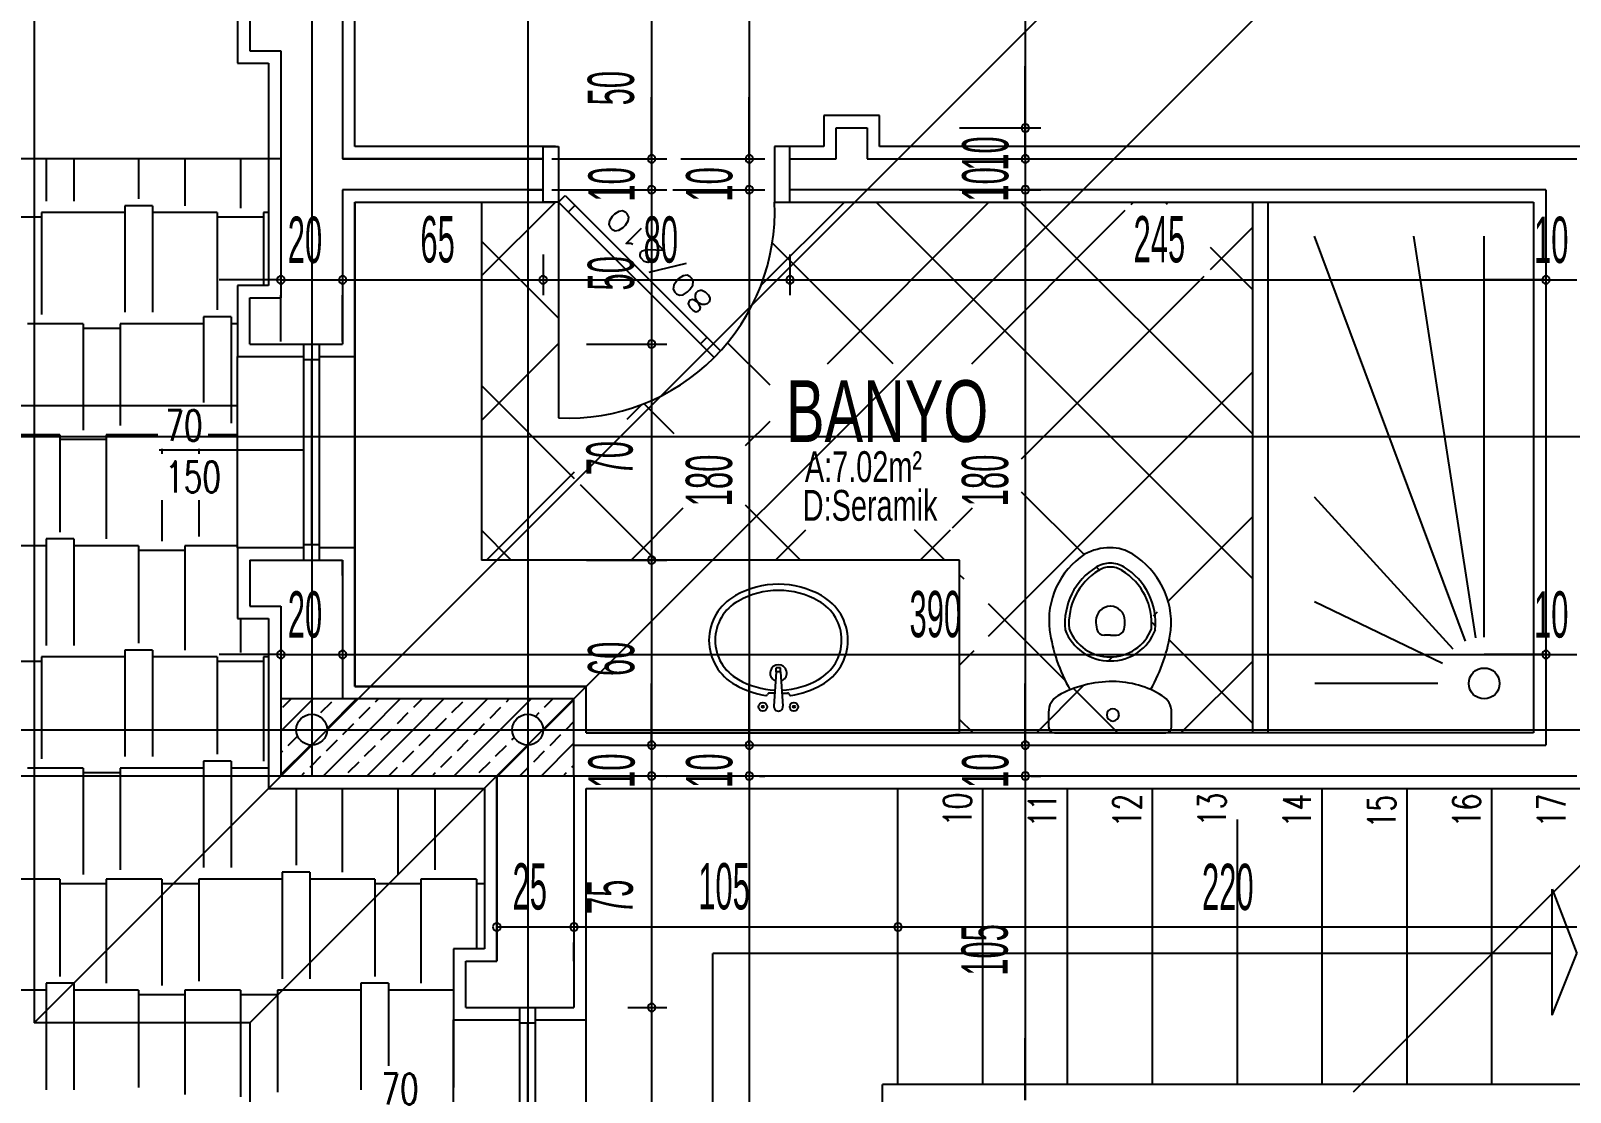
# Model space of a CAD drawing. Extents: x 3907.4 to 3911.57, y -3054.42 to -3053.7.
# Drawn here: x 3908.5803 to 3908.68, y -3054.1865 to -3054.1177 of the extents above; entities that cross this region are included whole.
import ezdxf

# ---------------------------------------------------------------- set-up
doc = ezdxf.new("R2010")
doc.units = 0
doc.header["$LTSCALE"] = 2
doc.header["$MEASUREMENT"] = 0
for name, pattern in [('ACAD_ISO03W100', [30, 12, -18]), ('ACAD_ISO07W100', [3.5, 0.5, -3]), ('ACAD_ISO10W100', [18, 12, -3, 0, -3])]:
    doc.linetypes.add(name, pattern=pattern)
doc.layers.get('0').update_dxf_attribs({"linetype": 'CONTINUOUS'})
doc.layers.get('DEFPOINTS').update_dxf_attribs({"linetype": 'CONTINUOUS'})
for name, color, linetype in [('AKS', 11, 'CONTINUOUS'), ('DOĞRAMA', 2, 'CONTINUOUS'), ('DUVAR', 7, 'CONTINUOUS'), ('KOLON', 3, 'CONTINUOUS'), ('KOLTAR', 9, 'CONTINUOUS'), ('MB', 11, 'CONTINUOUS'), ('OLÇÜ', 6, 'CONTINUOUS'), ('S-TEF', 151, 'CONTINUOUS'), ('SıVA', 6, 'CONTINUOUS'), ('TARAMA', 9, 'CONTINUOUS'), ('TEXT', 11, 'CONTINUOUS'), ('ÇATI', 7, 'CONTINUOUS')]:
    doc.layers.add(name, color=color, linetype=linetype)
doc.styles.add('DETAY', font='stylu.ttf', dxfattribs={"width": 0.7, "height": 13})
doc.styles.add('KAPı-PEN', font='simplex.shx', dxfattribs={"width": 0.7, "height": 10})
doc.styles.add('MAHAL', font='stylu.ttf', dxfattribs={"width": 0.7, "height": 20})
doc.styles.add('ÖLÇÜ', font='stylu.ttf', dxfattribs={"width": 0.5})

msp = doc.modelspace()

# ---------------------------------------------------------------- linework, layer by layer
at = {"color": 0, "linetype": 'ByBlock'}
for centre, start, end in [((3908.644720617684, -3054.12402954204), 90, 270), ((3908.644720617684, -3054.12402954204), 90, 270), ((3908.644720617684, -3054.12402954204), 270, 90), ((3908.644720617684, -3054.12402954204), 270, 90), ((3908.620494715005, -3054.12602954204), 90, 270), ((3908.620494715005, -3054.12602954204), 90, 270), ((3908.620494715005, -3054.12602954204), 270, 90), ((3908.620494715005, -3054.12602954204), 270, 90), ((3908.626827866014, -3054.12602954204), 90, 270), ((3908.626827866014, -3054.12602954204), 90, 270), ((3908.626827866014, -3054.12602954204), 270, 90), ((3908.626827866014, -3054.12602954204), 270, 90), ((3908.644720617684, -3054.12602954204), 90, 270), ((3908.644720617684, -3054.12602954204), 90, 270), ((3908.644720617684, -3054.12602954204), 270, 90), ((3908.644720617684, -3054.12602954204), 270, 90), ((3908.620494715005, -3054.12802954204), 90, 270), ((3908.620494715005, -3054.12802954204), 90, 270), ((3908.620494715005, -3054.12802954204), 270, 90), ((3908.620494715005, -3054.12802954204), 270, 90), ((3908.626827866014, -3054.12802954204), 90, 270), ((3908.626827866014, -3054.12802954204), 90, 270), ((3908.626827866014, -3054.12802954204), 270, 90), ((3908.626827866014, -3054.12802954204), 270, 90), ((3908.644720617684, -3054.12802954204), 90, 270), ((3908.644720617684, -3054.12802954204), 90, 270), ((3908.644720617684, -3054.12802954204), 270, 90), ((3908.644720617684, -3054.12802954204), 270, 90), ((3908.596465526086, -3054.133872682175), 0, 180), ((3908.596465526086, -3054.133872682175), 180, 0), ((3908.600465526086, -3054.133872682175), 0, 180), ((3908.600465526086, -3054.133872682175), 0, 180), ((3908.600465526086, -3054.133872682175), 180, 0), ((3908.600465526086, -3054.133872682175), 180, 0), ((3908.613465526086, -3054.133872682175), 0, 180), ((3908.613465526086, -3054.133872682175), 0, 180), ((3908.613465526086, -3054.133872682175), 180, 0), ((3908.613465526086, -3054.133872682175), 180, 0), ((3908.629465526086, -3054.133872682175), 0, 180), ((3908.629465526086, -3054.133872682175), 0, 180), ((3908.629465526086, -3054.133872682175), 180, 0), ((3908.629465526086, -3054.133872682175), 180, 0), ((3908.678465526086, -3054.133872682175), 0, 180), ((3908.678465526086, -3054.133872682175), 0, 180), ((3908.678465526086, -3054.133872682175), 180, 0), ((3908.678465526086, -3054.133872682175), 180, 0), ((3908.620494715005, -3054.13802954204), 90, 270), ((3908.620494715005, -3054.13802954204), 90, 270), ((3908.620494715005, -3054.13802954204), 270, 90), ((3908.620494715005, -3054.13802954204), 270, 90), ((3908.620494715005, -3054.15202954204), 90, 270), ((3908.620494715005, -3054.15202954204), 90, 270), ((3908.620494715005, -3054.15202954204), 270, 90), ((3908.620494715005, -3054.15202954204), 270, 90), ((3908.596465526086, -3054.158153164385), 0, 180), ((3908.596465526086, -3054.158153164385), 180, 0), ((3908.600465526086, -3054.158153164385), 0, 180), ((3908.600465526086, -3054.158153164385), 0, 180), ((3908.600465526086, -3054.158153164385), 180, 0), ((3908.600465526086, -3054.158153164385), 180, 0), ((3908.678465526086, -3054.158153164385), 0, 180), ((3908.678465526086, -3054.158153164385), 0, 180), ((3908.678465526086, -3054.158153164385), 180, 0), ((3908.678465526086, -3054.158153164385), 180, 0), ((3908.620494715005, -3054.16402954204), 90, 270), ((3908.620494715005, -3054.16402954204), 90, 270), ((3908.620494715005, -3054.16402954204), 270, 90), ((3908.620494715005, -3054.16402954204), 270, 90), ((3908.626827866014, -3054.16402954204), 90, 270), ((3908.626827866014, -3054.16402954204), 90, 270), ((3908.626827866014, -3054.16402954204), 270, 90), ((3908.626827866014, -3054.16402954204), 270, 90), ((3908.644720617684, -3054.16402954204), 90, 270), ((3908.644720617684, -3054.16402954204), 90, 270), ((3908.644720617684, -3054.16402954204), 270, 90), ((3908.644720617684, -3054.16402954204), 270, 90), ((3908.620494715005, -3054.16602954204), 90, 270), ((3908.620494715005, -3054.16602954204), 90, 270), ((3908.620494715005, -3054.16602954204), 270, 90), ((3908.620494715005, -3054.16602954204), 270, 90), ((3908.626827866014, -3054.16602954204), 90, 270), ((3908.626827866014, -3054.16602954204), 90, 270), ((3908.626827866014, -3054.16602954204), 270, 90), ((3908.626827866014, -3054.16602954204), 270, 90), ((3908.644720617684, -3054.16602954204), 90, 270), ((3908.644720617684, -3054.16602954204), 90, 270), ((3908.644720617684, -3054.16602954204), 270, 90), ((3908.644720617684, -3054.16602954204), 270, 90), ((3908.610465526087, -3054.175814088294), 0, 180), ((3908.610465526087, -3054.175814088294), 180, 0), ((3908.615465526086, -3054.175814088294), 0, 180), ((3908.615465526086, -3054.175814088294), 0, 180), ((3908.615465526086, -3054.175814088294), 180, 0), ((3908.615465526086, -3054.175814088294), 180, 0), ((3908.636465526086, -3054.175814088294), 0, 180), ((3908.636465526086, -3054.175814088294), 0, 180), ((3908.636465526086, -3054.175814088294), 180, 0), ((3908.636465526086, -3054.175814088294), 180, 0), ((3908.620494715005, -3054.18102954204), 90, 270), ((3908.620494715005, -3054.18102954204), 90, 270), ((3908.620494715005, -3054.18102954204), 270, 90), ((3908.620494715005, -3054.18102954204), 270, 90)]:
    msp.add_arc(centre, 0.00025, start, end, dxfattribs=at)
at = {"layer": 'AKS', "linetype": 'ACAD_ISO10W100'}
for p, q in [((3908.598465526086, -3053.717968091759), (3908.598465526086, -3054.16602954204)), ((3908.612465526086, -3053.717968091759), (3908.612465526086, -3054.27602954204)), ((3908.430962617092, -3054.14402954204), (3908.806465526086, -3054.14402954204)), ((3908.430962617092, -3054.16302954204), (3908.806465526086, -3054.16302954204))]:
    msp.add_line(p, q, dxfattribs=at)
at = {"layer": 'AKS'}
for centre in [(3908.598465526086, -3054.16302954204), (3908.612465526086, -3054.16302954204)]:
    msp.add_circle(centre, 0.001, dxfattribs=at)
at = {"layer": 'DEFPOINTS', "color": 6}
msp.add_line((3908.604465526086, -3054.16602954204), (3908.52990219154, -3054.16602954204), dxfattribs=at)
at = {"layer": 'DOĞRAMA'}
for p, q in [((3908.613465526086, -3054.12522954204), (3908.614465526086, -3054.12522954204)), ((3908.613465526086, -3054.12882954204), (3908.613465526086, -3054.12522954204)), ((3908.614465526086, -3054.12522954204), (3908.614465526086, -3054.12882954204)), ((3908.629465526086, -3054.12522954204), (3908.628465526087, -3054.12522954204)), ((3908.628465526087, -3054.12522954204), (3908.628465526087, -3054.12882954204)), ((3908.629465526086, -3054.12882954204), (3908.629465526086, -3054.12522954204)), ((3908.614465526086, -3054.12882954204), (3908.614889790155, -3054.128405277971)), ((3908.614889790155, -3054.128405277971), (3908.624960439821, -3054.138475927637)), ((3908.614465526086, -3054.12882954204), (3908.613465526086, -3054.12882954204)), ((3908.614465526086, -3054.12882954204), (3908.624545468285, -3054.138909484239)), ((3908.615107252125, -3054.129471268078), (3908.615531516193, -3054.129047004009)), ((3908.628465526087, -3054.12882954204), (3908.629465526086, -3054.12882954204)), ((3908.597965526086, -3054.15202954204), (3908.597965526086, -3054.13802954204)), ((3908.598965526086, -3054.15202954204), (3908.598965526086, -3054.13802954204)), ((3908.623660763163, -3054.138024779117), (3908.624085027232, -3054.137600515048)), ((3908.624545463871, -3054.138909488649), (3908.624960439821, -3054.138475927637)), ((3908.593665526086, -3054.15122954204), (3908.593665526086, -3054.13882954204)), ((3908.597965526086, -3054.13902954204), (3908.598965526086, -3054.13902954204)), ((3908.598465526086, -3054.15102954204), (3908.598465526086, -3054.13902954204)), ((3908.601265526087, -3054.15122954204), (3908.601265526087, -3054.13882954204)), ((3908.597965526086, -3054.144920572399), (3908.588588421497, -3054.144920572399)), ((3908.597965526086, -3054.15102954204), (3908.598965526086, -3054.15102954204)), ((3908.597965526086, -3054.15102954204), (3908.598965526086, -3054.15102954204)), ((3908.611965526086, -3054.19502954204), (3908.611965526086, -3054.18102954204)), ((3908.612965526086, -3054.19502954204), (3908.612965526086, -3054.18102954204)), ((3908.607665526086, -3054.19422954204), (3908.607665526086, -3054.18182954204)), ((3908.611965526086, -3054.18202954204), (3908.612965526086, -3054.18202954204)), ((3908.612465526086, -3054.19402954204), (3908.612465526086, -3054.18202954204)), ((3908.616265526086, -3054.19422954204), (3908.616265526086, -3054.18182954204))]:
    msp.add_line(p, q, dxfattribs=at)
at = {"layer": 'DOĞRAMA', "linetype": 'ACAD_ISO07W100'}
msp.add_line((3908.614465526086, -3054.12882954204), (3908.614465526086, -3054.142820144513), dxfattribs=at)
msp.add_arc((3908.615065526086, -3054.129420544379), 0.01341302664443514, 267.4361533952913, 2.525373738304785, dxfattribs=at)
at = {"layer": 'DUVAR'}
for p, q in [((3908.594465526086, -3054.11602954204), (3908.594465526086, -3054.11902954204)), ((3908.600465526086, -3054.11602954204), (3908.600465526086, -3054.12602954204)), ((3908.594465526086, -3054.11902954204), (3908.596465526086, -3054.11902954204)), ((3908.596465526086, -3054.11902954204), (3908.596465526086, -3054.13502954204)), ((3908.632465526086, -3054.12602954204), (3908.632465526086, -3054.12402954204)), ((3908.632465526086, -3054.12402954204), (3908.634465526086, -3054.12402954204)), ((3908.634465526086, -3054.12402954204), (3908.634465526086, -3054.12602954204)), ((3908.600465526086, -3054.12602954204), (3908.613465526086, -3054.12602954204)), ((3908.613465526086, -3054.12602954204), (3908.600465526086, -3054.12602954204)), ((3908.613465526086, -3054.12802954204), (3908.613465526086, -3054.12602954204)), ((3908.613465526086, -3054.12802954204), (3908.613465526086, -3054.12602954204)), ((3908.613465526086, -3054.12802954204), (3908.613465526086, -3054.12602954204)), ((3908.629465526086, -3054.12602954204), (3908.632465526086, -3054.12602954204)), ((3908.629465526086, -3054.12802954204), (3908.629465526086, -3054.12602954204)), ((3908.629465526086, -3054.12802954204), (3908.629465526086, -3054.12602954204)), ((3908.634465526086, -3054.12602954204), (3908.680465526086, -3054.12602954204)), ((3908.600465526086, -3054.12802954204), (3908.600465526086, -3054.13802954204)), ((3908.613465526086, -3054.12802954204), (3908.600465526086, -3054.12802954204)), ((3908.612465526086, -3054.12802954204), (3908.613465526086, -3054.12802954204)), ((3908.678465526086, -3054.12802954204), (3908.629465526086, -3054.12802954204)), ((3908.678465526086, -3054.12802954204), (3908.678465526086, -3054.16402954204)), ((3908.594465526086, -3054.13802954204), (3908.594465526086, -3054.13502954204)), ((3908.594465526086, -3054.13502954204), (3908.596465526086, -3054.13502954204)), ((3908.594465526086, -3054.13802954204), (3908.600465526086, -3054.13802954204)), ((3908.594465526086, -3054.15202954204), (3908.600465526086, -3054.15202954204)), ((3908.594465526086, -3054.15202954204), (3908.594465526086, -3054.15502954204)), ((3908.600465526086, -3054.15202954204), (3908.600465526086, -3054.16102954204)), ((3908.600465526086, -3054.15202954204), (3908.600465526086, -3054.16102954204)), ((3908.600465526086, -3054.15202954204), (3908.600465526086, -3054.16102954204)), ((3908.600465526086, -3054.15302954204), (3908.600465526086, -3054.15202954204)), ((3908.594465526086, -3054.15502954204), (3908.596465526086, -3054.15502954204)), ((3908.596465526086, -3054.15502954204), (3908.596465526086, -3054.16102954204)), ((3908.615465526086, -3054.16402954204), (3908.616465526086, -3054.16402954204)), ((3908.616465526086, -3054.16402954204), (3908.678465526086, -3054.16402954204)), ((3908.628465526087, -3054.16402954204), (3908.628465526087, -3054.16402954204)), ((3908.610465526087, -3054.16602954204), (3908.610465526087, -3054.17802954204)), ((3908.610465526087, -3054.17802954204), (3908.610465526087, -3054.16602954204)), ((3908.680465526086, -3054.16602954204), (3908.615465526086, -3054.16602954204)), ((3908.615465526086, -3054.16602954204), (3908.615465526086, -3054.18102954204)), ((3908.608465526086, -3054.18102954204), (3908.608465526086, -3054.17802954204)), ((3908.608465526086, -3054.17802954204), (3908.610465526087, -3054.17802954204)), ((3908.608465526086, -3054.18102954204), (3908.615465526086, -3054.18102954204))]:
    msp.add_line(p, q, dxfattribs=at)
at = {"layer": 'KOLON'}
for p, q in [((3908.615465526086, -3054.16102954204), (3908.596465526086, -3054.16102954204)), ((3908.596465526086, -3054.16102954204), (3908.596465526086, -3054.16602954204)), ((3908.615465526086, -3054.16602954204), (3908.615465526086, -3054.16102954204)), ((3908.615465526086, -3054.16602954204), (3908.596465526086, -3054.16602954204))]:
    msp.add_line(p, q, dxfattribs=at)
at = {"layer": 'KOLTAR'}
for p, q in [((3908.596546333576, -3054.16302954204), (3908.598465526086, -3054.16111034953)), ((3908.596593025048, -3054.161568637003), (3908.597132120011, -3054.16102954204)), ((3908.598465526086, -3054.16111034953), (3908.598546333576, -3054.16102954204)), ((3908.599067898782, -3054.161922190394), (3908.599775005564, -3054.161215083613)), ((3908.59946173651, -3054.16294256623), (3908.601374760701, -3054.16102954204)), ((3908.602203187826, -3054.16302954204), (3908.604203187826, -3054.16102954204)), ((3908.602603432688, -3054.161215083613), (3908.602788974261, -3054.16102954204)), ((3908.60503161495, -3054.16302954204), (3908.60703161495, -3054.16102954204)), ((3908.605078306422, -3054.161568637003), (3908.605617401386, -3054.16102954204)), ((3908.607553180156, -3054.161922190394), (3908.608260286937, -3054.161215083613)), ((3908.607860042075, -3054.16302954204), (3908.609860042075, -3054.16102954204)), ((3908.6106884692, -3054.16302954204), (3908.612465526086, -3054.161252485153)), ((3908.611088714062, -3054.161215083613), (3908.611274255635, -3054.16102954204)), ((3908.612465526086, -3054.161252485153), (3908.6126884692, -3054.16102954204)), ((3908.613516896324, -3054.16302954204), (3908.615465526086, -3054.161080912278)), ((3908.613563587796, -3054.161568637003), (3908.614102682759, -3054.16102954204)), ((3908.601542772516, -3054.162275743784), (3908.602249879298, -3054.161568637003)), ((3908.60401764625, -3054.162629297175), (3908.604724753031, -3054.161922190394)), ((3908.606492519984, -3054.162982850566), (3908.607199626766, -3054.162275743784)), ((3908.61002805389, -3054.162275743784), (3908.610735160672, -3054.161568637003)), ((3908.612967541457, -3054.162164683342), (3908.613210034406, -3054.161922190394)), ((3908.596465526086, -3054.16311034953), (3908.596546333576, -3054.16302954204)), ((3908.596946578439, -3054.164043510737), (3908.597552545078, -3054.163437544098)), ((3908.599203187825, -3054.16602954204), (3908.602203187826, -3054.16302954204)), ((3908.600482112345, -3054.163336403956), (3908.60078897426, -3054.16302954204)), ((3908.60078897426, -3054.16302954204), (3908.601189219126, -3054.162629297175)), ((3908.60203161495, -3054.16602954204), (3908.60503161495, -3054.16302954204)), ((3908.602956986079, -3054.163689957347), (3908.603617401385, -3054.16302954204)), ((3908.603617401385, -3054.16302954204), (3908.60366409286, -3054.162982850566)), ((3908.604860042075, -3054.16602954204), (3908.607860042075, -3054.16302954204)), ((3908.605431859813, -3054.164043510737), (3908.606138966594, -3054.163336403956)), ((3908.6076884692, -3054.16602954204), (3908.6106884692, -3054.16302954204)), ((3908.608967393719, -3054.163336403956), (3908.609274255635, -3054.16302954204)), ((3908.609274255635, -3054.16302954204), (3908.6096745005, -3054.162629297175)), ((3908.613464133139, -3054.163082305225), (3908.613516896324, -3054.16302954204)), ((3908.613917141187, -3054.164043510737), (3908.614624247968, -3054.163336403956)), ((3908.614977801359, -3054.162982850566), (3908.615465526086, -3054.162495125838)), ((3908.596465526086, -3054.165938776654), (3908.598378550277, -3054.164025752464)), ((3908.596465526086, -3054.16452456309), (3908.596593025048, -3054.164397064128)), ((3908.599421452173, -3054.164397064128), (3908.600128558954, -3054.163689957347)), ((3908.601896325907, -3054.164750617519), (3908.602603432688, -3054.164043510737)), ((3908.604371199641, -3054.165104170909), (3908.605078306422, -3054.164397064128)), ((3908.607906733547, -3054.164397064128), (3908.608613840328, -3054.163689957347)), ((3908.610381607281, -3054.164750617519), (3908.611088714062, -3054.164043510737)), ((3908.610516896324, -3054.16602954204), (3908.612465526086, -3054.164080912278)), ((3908.611442267453, -3054.163689957347), (3908.611600667388, -3054.163531557411)), ((3908.612465526086, -3054.164080912278), (3908.612518289272, -3054.164028149093)), ((3908.612856481015, -3054.165104170909), (3908.613563587796, -3054.164397064128)), ((3908.613345323449, -3054.16602954204), (3908.615465526086, -3054.163909339403)), ((3908.598360792001, -3054.1654577243), (3908.598465526086, -3054.165352990214)), ((3908.598465526086, -3054.165352990214), (3908.599067898782, -3054.164750617519)), ((3908.600835665735, -3054.16581127769), (3908.601542772516, -3054.165104170909)), ((3908.606846073375, -3054.1654577243), (3908.607553180156, -3054.164750617519)), ((3908.609320947109, -3054.16581127769), (3908.61002805389, -3054.165104170909)), ((3908.615331354749, -3054.1654577243), (3908.615465526086, -3054.165323552963)), ((3908.597788974261, -3054.16602954204), (3908.598007238611, -3054.16581127769)), ((3908.60344582851, -3054.16602954204), (3908.60401764625, -3054.1654577243)), ((3908.606274255635, -3054.16602954204), (3908.606492519984, -3054.16581127769)), ((3908.611931109885, -3054.16602954204), (3908.612465526086, -3054.165495125838)), ((3908.612465526086, -3054.165495125838), (3908.612502927625, -3054.1654577243)), ((3908.614759537009, -3054.16602954204), (3908.614977801359, -3054.16581127769))]:
    msp.add_line(p, q, dxfattribs=at)
at = {"layer": 'MB'}
for p, q in [((3908.596465526086, -3054.12602954204), (3908.470465526086, -3054.12602954204)), ((3908.636465526086, -3054.18602954204), (3908.636465526086, -3054.16682954204)), ((3908.641965526086, -3054.18602954204), (3908.641965526086, -3054.16682954204)), ((3908.647465526086, -3054.18602954204), (3908.647465526086, -3054.16682954204)), ((3908.652965526087, -3054.18602954204), (3908.652965526087, -3054.16682954204)), ((3908.663965526086, -3054.18602954204), (3908.663965526086, -3054.16682954204)), ((3908.669465526086, -3054.18602954204), (3908.669465526086, -3054.16682954204)), ((3908.674965526086, -3054.18602954204), (3908.674965526086, -3054.16682954204)), ((3908.658465526086, -3054.18602954204), (3908.658465526086, -3054.168841161181)), ((3908.681465526086, -3054.18602954204), (3908.635465526086, -3054.18602954204)), ((3908.635465526086, -3054.19002954204), (3908.635465526086, -3054.18602954204))]:
    msp.add_line(p, q, dxfattribs=at)
at = {"layer": 'MB', "color": 2, "linetype": 'ACAD_ISO07W100', "ltscale": 5}
msp.add_line((3908.593665526086, -3054.14202954204), (3908.486465526086, -3054.14202954204), dxfattribs=at)
at = {"layer": 'MB', "color": 2}
for p, q in [((3908.678865526086, -3054.173358607757), (3908.680465526086, -3054.17752954204)), ((3908.678865526086, -3054.18152954204), (3908.678865526086, -3054.173358607757)), ((3908.678865526086, -3054.17752954204), (3908.624465526086, -3054.17752954204)), ((3908.624465526086, -3054.20052954204), (3908.624465526086, -3054.17752954204)), ((3908.678865526086, -3054.18152954204), (3908.680465526086, -3054.17752954204))]:
    msp.add_line(p, q, dxfattribs=at)
at = {"layer": 'OLÇÜ', "color": 6}
for p, q in [((3908.626827866014, -3054.04602954204), (3908.626827866014, -3054.12602954204)), ((3908.644720617684, -3054.10802954204), (3908.644720617684, -3054.12402954204)), ((3908.620494715005, -3054.11602954204), (3908.620494715005, -3054.12602954204)), ((3908.644720617684, -3054.12402954204), (3908.644720617684, -3054.12002954204)), ((3908.620494715005, -3054.12602954204), (3908.620494715005, -3054.12202954204)), ((3908.626827866014, -3054.12602954204), (3908.626827866014, -3054.12202954204)), ((3908.644720617684, -3054.12602954204), (3908.644720617684, -3054.12202954204)), ((3908.640465526086, -3054.12402954204), (3908.645720617685, -3054.12402954204)), ((3908.640465526086, -3054.12402954204), (3908.645720617685, -3054.12402954204)), ((3908.644720617684, -3054.12402954204), (3908.644720617684, -3054.12602954204)), ((3908.614031853387, -3054.12602954204), (3908.621494715005, -3054.12602954204)), ((3908.614031853387, -3054.12602954204), (3908.621494715005, -3054.12602954204)), ((3908.620494715005, -3054.12602954204), (3908.620494715005, -3054.12802954204)), ((3908.622387101535, -3054.12602954204), (3908.627827866014, -3054.12602954204)), ((3908.622387101535, -3054.12602954204), (3908.627827866014, -3054.12602954204)), ((3908.626827866014, -3054.12602954204), (3908.626827866014, -3054.12802954204)), ((3908.640465526086, -3054.12602954204), (3908.645720617685, -3054.12602954204)), ((3908.640465526086, -3054.12602954204), (3908.645720617685, -3054.12602954204)), ((3908.644720617684, -3054.12602954204), (3908.644720617684, -3054.13002954204)), ((3908.644720617684, -3054.12602954204), (3908.644720617684, -3054.12802954204)), ((3908.614031853387, -3054.12802954204), (3908.621494715005, -3054.12802954204)), ((3908.614031853387, -3054.12802954204), (3908.621494715005, -3054.12802954204)), ((3908.620494715005, -3054.12802954204), (3908.620494715005, -3054.13202954204)), ((3908.620494715005, -3054.12802954204), (3908.620494715005, -3054.13802954204)), ((3908.621881091811, -3054.12802954204), (3908.627827866014, -3054.12802954204)), ((3908.621881091811, -3054.12802954204), (3908.627827866014, -3054.12802954204)), ((3908.626827866014, -3054.12802954204), (3908.626827866014, -3054.13202954204)), ((3908.626827866014, -3054.12802954204), (3908.626827866014, -3054.16402954204)), ((3908.640465526086, -3054.12802954204), (3908.645720617685, -3054.12802954204)), ((3908.640465526086, -3054.12802954204), (3908.645720617685, -3054.12802954204)), ((3908.644720617684, -3054.12802954204), (3908.644720617684, -3054.13202954204)), ((3908.644720617684, -3054.12802954204), (3908.644720617684, -3054.16402954204)), ((3908.678465526086, -3054.128839344621), (3908.678465526086, -3054.132872682175)), ((3908.678465526086, -3054.128839344621), (3908.678465526086, -3054.132872682175)), ((3908.613465526086, -3054.13222954204), (3908.613465526086, -3054.134872682175)), ((3908.613465526086, -3054.13222954204), (3908.613465526086, -3054.134872682175)), ((3908.629465526086, -3054.13222954204), (3908.629465526086, -3054.134872682175)), ((3908.629465526086, -3054.13222954204), (3908.629465526086, -3054.134872682175)), ((3908.596465526086, -3054.133872682175), (3908.592465526086, -3054.133872682175)), ((3908.596465526086, -3054.133872682175), (3908.600465526086, -3054.133872682175)), ((3908.600465526086, -3054.133872682175), (3908.604465526086, -3054.133872682175)), ((3908.600465526086, -3054.133872682175), (3908.613465526086, -3054.133872682175)), ((3908.613465526086, -3054.133872682175), (3908.629465526086, -3054.133872682175)), ((3908.629465526086, -3054.133872682175), (3908.678465526086, -3054.133872682175)), ((3908.678465526086, -3054.133872682175), (3908.674465526086, -3054.133872682175)), ((3908.678465526086, -3054.133872682175), (3908.680465526086, -3054.133872682175)), ((3908.596465526086, -3054.137871948175), (3908.596465526086, -3054.134872682175)), ((3908.600465526086, -3054.137871948175), (3908.600465526086, -3054.134872682175)), ((3908.600465526086, -3054.137871948175), (3908.600465526086, -3054.134872682175)), ((3908.616284287023, -3054.13802954204), (3908.621494715005, -3054.13802954204)), ((3908.616284287023, -3054.13802954204), (3908.621494715005, -3054.13802954204)), ((3908.620494715005, -3054.13802954204), (3908.620494715005, -3054.15202954204)), ((3908.616284287023, -3054.15202954204), (3908.621494715005, -3054.15202954204)), ((3908.616284287023, -3054.15202954204), (3908.621494715005, -3054.15202954204)), ((3908.620494715005, -3054.15202954204), (3908.620494715005, -3054.16402954204)), ((3908.596465526086, -3054.15502954204), (3908.596465526086, -3054.157153164385)), ((3908.600465526086, -3054.15502954204), (3908.600465526086, -3054.157153164385)), ((3908.600465526086, -3054.15502954204), (3908.600465526086, -3054.157153164385)), ((3908.678465526086, -3054.157111785228), (3908.678465526086, -3054.157153164385)), ((3908.678465526086, -3054.157111785228), (3908.678465526086, -3054.157153164385)), ((3908.596465526086, -3054.158153164385), (3908.592465526086, -3054.158153164385)), ((3908.596465526086, -3054.158153164385), (3908.600465526086, -3054.158153164385)), ((3908.600465526086, -3054.158153164385), (3908.678465526086, -3054.158153164385)), ((3908.600465526086, -3054.158153164385), (3908.604465526086, -3054.158153164385)), ((3908.678465526086, -3054.158153164385), (3908.674465526086, -3054.158153164385)), ((3908.678465526086, -3054.158153164385), (3908.680465526086, -3054.158153164385)), ((3908.620494715005, -3054.16402954204), (3908.620494715005, -3054.16002954204)), ((3908.626827866014, -3054.16402954204), (3908.626827866014, -3054.16002954204)), ((3908.644720617684, -3054.16402954204), (3908.644720617684, -3054.16002954204)), ((3908.620494715005, -3054.16402954204), (3908.620494715005, -3054.16602954204)), ((3908.621465526086, -3054.16402954204), (3908.621494715005, -3054.16402954204)), ((3908.621465526086, -3054.16402954204), (3908.621494715005, -3054.16402954204)), ((3908.626827866014, -3054.16402954204), (3908.626827866014, -3054.16602954204)), ((3908.627494715005, -3054.16402954204), (3908.627827866014, -3054.16402954204)), ((3908.627494715005, -3054.16402954204), (3908.627827866014, -3054.16402954204)), ((3908.644720617684, -3054.16402954204), (3908.644720617684, -3054.16602954204)), ((3908.645075152099, -3054.16402954204), (3908.645720617685, -3054.16402954204)), ((3908.645075152099, -3054.16402954204), (3908.645720617685, -3054.16402954204)), ((3908.620494715005, -3054.16602954204), (3908.620494715005, -3054.18102954204)), ((3908.620494715005, -3054.16602954204), (3908.620494715005, -3054.17002954204)), ((3908.621465526086, -3054.16602954204), (3908.621494715005, -3054.16602954204)), ((3908.621465526086, -3054.16602954204), (3908.621494715005, -3054.16602954204)), ((3908.626827866014, -3054.16602954204), (3908.626827866014, -3054.21002954204)), ((3908.626827866014, -3054.16602954204), (3908.626827866014, -3054.17002954204)), ((3908.627494715005, -3054.16602954204), (3908.627827866014, -3054.16602954204)), ((3908.627494715005, -3054.16602954204), (3908.627827866014, -3054.16602954204)), ((3908.644720617684, -3054.16602954204), (3908.644720617684, -3054.18702954204)), ((3908.644720617684, -3054.16602954204), (3908.644720617684, -3054.17002954204)), ((3908.645075152099, -3054.16602954204), (3908.645720617685, -3054.16602954204)), ((3908.645075152099, -3054.16602954204), (3908.645720617685, -3054.16602954204)), ((3908.636465526086, -3054.176300726311), (3908.636465526086, -3054.174814088294)), ((3908.636465526086, -3054.176300726311), (3908.636465526086, -3054.174814088294)), ((3908.610465526087, -3054.175814088294), (3908.615465526086, -3054.175814088294)), ((3908.615465526086, -3054.175814088294), (3908.636465526086, -3054.175814088294)), ((3908.636465526086, -3054.175814088294), (3908.680465526086, -3054.175814088294)), ((3908.610465526087, -3054.17802954204), (3908.610465526087, -3054.176814088294)), ((3908.615465526086, -3054.17802954204), (3908.615465526086, -3054.176814088294)), ((3908.615465526086, -3054.17802954204), (3908.615465526086, -3054.176814088294)), ((3908.618965526086, -3054.18102954204), (3908.621494715005, -3054.18102954204)), ((3908.618965526086, -3054.18102954204), (3908.621494715005, -3054.18102954204)), ((3908.620494715005, -3054.18102954204), (3908.620494715005, -3054.19502954204)), ((3908.644720617684, -3054.18702954204), (3908.644720617684, -3054.18302954204))]:
    msp.add_line(p, q, dxfattribs=at)
at = {"layer": 'S-TEF'}
for p, q in [((3908.601265526087, -3054.12882954204), (3908.601265526087, -3054.16022954204)), ((3908.601265526087, -3054.12882954204), (3908.609465526086, -3054.12882954204)), ((3908.609465526086, -3054.12882954204), (3908.609465526086, -3054.15202954204)), ((3908.659465526086, -3054.16322954204), (3908.659465526086, -3054.12882954204)), ((3908.660465526086, -3054.16322954204), (3908.660465526086, -3054.12882954204)), ((3908.640465526086, -3054.15202954204), (3908.609465526086, -3054.15202954204)), ((3908.640465526086, -3054.16322954204), (3908.640465526086, -3054.15202954204)), ((3908.650236629039, -3054.15690956204), (3908.649842929039, -3054.15690956204)), ((3908.650236629039, -3054.15690956204), (3908.650630349039, -3054.15690956204)), ((3908.628572931699, -3054.15928705281), (3908.628428933702, -3054.161494074761)), ((3908.628860927692, -3054.159010740645), (3908.628572931699, -3054.159010740645)), ((3908.628572931699, -3054.15928705281), (3908.628572931699, -3054.159010740645)), ((3908.628860927692, -3054.159010740645), (3908.628572931699, -3054.159010740645)), ((3908.628860927692, -3054.15928705281), (3908.628572931699, -3054.15928705281)), ((3908.628860927692, -3054.15928705281), (3908.628860927692, -3054.159010740645)), ((3908.628860927692, -3054.15928705281), (3908.628860927692, -3054.159010740645)), ((3908.628860927692, -3054.15928705281), (3908.629004925688, -3054.161494074761)), ((3908.601265526087, -3054.16022954204), (3908.616265526086, -3054.16022954204)), ((3908.616265526086, -3054.16322954204), (3908.616265526086, -3054.16022954204)), ((3908.628033105588, -3054.160710966468), (3908.628016433548, -3054.16074943871)), ((3908.628483958141, -3054.160650728687), (3908.628124860511, -3054.160650728687)), ((3908.628949901249, -3054.160650728687), (3908.629308998879, -3054.160650728687)), ((3908.629400753802, -3054.160710966468), (3908.629417425842, -3054.16074943871)), ((3908.646227709039, -3054.16189872204), (3908.646227709039, -3054.16284954204)), ((3908.654198537118, -3054.16284954204), (3908.654198537118, -3054.16189872204)), ((3908.616265526086, -3054.16322954204), (3908.640465526086, -3054.16322954204)), ((3908.646607709039, -3054.16322954204), (3908.653818537118, -3054.16322954204))]:
    msp.add_line(p, q, dxfattribs=at)
at = {"layer": 'S-TEF', "color": 9}
for p, q in [((3908.673257310244, -3054.157283596943), (3908.663465526086, -3054.13102954204)), ((3908.673927624807, -3054.157078158938), (3908.6699091769, -3054.13102954204)), ((3908.674465526086, -3054.15702954204), (3908.674465526086, -3054.13102954204)), ((3908.674465526086, -3054.15702954204), (3908.674465526086, -3054.13102954204)), ((3908.674465526086, -3054.15702954204), (3908.674465526086, -3054.13102954204)), ((3908.672444248424, -3054.157812689178), (3908.663465526086, -3054.147965201781)), ((3908.671761810304, -3054.158729572438), (3908.663465526086, -3054.154740648244)), ((3908.671465526086, -3054.16002954204), (3908.663484392855, -3054.16002954204))]:
    msp.add_line(p, q, dxfattribs=at)
msp.add_circle((3908.674465526086, -3054.16002954204), 0.001, dxfattribs=at)
at = {"layer": 'S-TEF'}
for centre, radius in [((3908.627708943719, -3054.161542006858), 0.0002735961933913045), ((3908.629724915671, -3054.161542006858), 0.0002735961933913045), ((3908.627708943719, -3054.161542006858), 7.19989982608696e-05), ((3908.629724915671, -3054.161542006858), 7.19989982608696e-05)]:
    msp.add_circle(centre, radius, dxfattribs=at)
for centre, radius, start, end in [((3908.650223893966, -3054.154641763518), 0.003412223610331429, 89.93593986584456, 119.0567209751764), ((3908.650227709039, -3054.15392954204), 0.0027, 57.23949098884038, 90), ((3908.651397203686, -3054.155949802777), 0.00514032272590371, 123.4119309440281, 187.0878423277221), ((3908.648883651232, -3054.156148250127), 0.005293575449234379, 355.2774748436696, 58.00079424461296), ((3908.627516929695, -3054.15722954204), 0.003300000000000004, 118.7822047126823, 180), ((3908.628718526674, -3054.159219002066), 0.005623028339613398, 90.01627245485382, 119.7528919511338), ((3908.628715332716, -3054.159219002066), 0.005623028339613373, 60.2471080488662, 89.98372754514617), ((3908.629916929695, -3054.15722954204), 0.003300000000000004, 0, 61.21779528731771), ((3908.627516929695, -3054.15722954204), 0.002900000000000008, 118.7822047126823, 180), ((3908.629916929695, -3054.15722954204), 0.002900000000000005, 0, 61.21779528731771), ((3908.650231969039, -3054.15595954204), 0.0009300000000000002, 90.26223498428584, 180.0484488201783), ((3908.650241309039, -3054.15595954204), 0.0009300000000000002, 359.9515511798216, 89.73776501571415), ((3908.651655489039, -3054.15601856204), 0.00235424, 178.5826083796935, 192.1730840210637), ((3908.648817789039, -3054.15601856204), 0.00235424, 347.8269159789363, 1.417391490070802), ((3908.627516929695, -3054.15722954204), 0.003299999999999994, 180, 241.2177952873177), ((3908.627516929695, -3054.15722954204), 0.002899999999999995, 180, 241.2177952873177), ((3908.629916929695, -3054.15722954204), 0.002899999999999995, 298.7822047126823, 0), ((3908.629916929695, -3054.15722954204), 0.003299999999999994, 298.7822047126823, 0), ((3908.657033471982, -3054.155049744515), 0.01084637595854322, 188.1323400280067, 209.738566578023), ((3908.649842929039, -3054.15640956204), 0.0005, 192.1730840210637, 270), ((3908.650630349039, -3054.15640956204), 0.0005, 270, 347.8269159789363), ((3908.643421966096, -3054.155049744515), 0.01084637595854322, 330.4021609839575, 351.8676599719934), ((3908.628716929695, -3054.159361068536), 0.0005399924869565219, 90, 241.2492311229655), ((3908.628716929695, -3054.159361068536), 0.0005399924869565219, 298.7507688770344, 90), ((3908.628685749535, -3054.155366406169), 0.005497197621871276, 239.890300260587, 261.9006634887412), ((3908.628710799278, -3054.15526920883), 0.005193984106517513, 240.0869117711672, 267.6351624832919), ((3908.628723060112, -3054.15526920883), 0.005193984106517533, 272.3648375167081, 299.9130882288329), ((3908.628748109856, -3054.155366406169), 0.005497197621871274, 278.0993365112589, 300.109699739413), ((3908.650389134002, -3054.167294079863), 0.007384539837388204, 89.95767504307845, 118.7919937394568), ((3908.650393538823, -3054.165975078487), 0.006065536538572436, 58.15632513994225, 89.99007951913215), ((3908.627924678625, -3054.16070967649), 0.0001000000000000029, 262.2830212951564, 336.5703853529948), ((3908.628124860511, -3054.160750728688), 0.0001, 90, 156.5703853529947), ((3908.629308998879, -3054.160750728688), 0.0001, 23.42961464700525, 90), ((3908.629509180765, -3054.16070967649), 0.0001000000000000029, 203.4296146470052, 277.7169787048437), ((3908.647487709039, -3054.16189872204), 0.00126, 121.3322509668052, 180), ((3908.652938537118, -3054.16189872204), 0.00126, 0, 58.66774903319478), ((3908.628716929695, -3054.161534456808), 0.0002908133451489399, 172.0181737896781, 7.981826210321832), ((3908.646607709039, -3054.16284954204), 0.00038, 180, 270), ((3908.647827709039, -3054.16302990204), 0.0002, 266.5704839526557, 270), ((3908.652627709039, -3054.16302990204), 0.0002, 270, 273.4295160473442), ((3908.653818537118, -3054.16284954204), 0.00038, 270, 0)]:
    msp.add_arc(centre, radius, start, end, dxfattribs=at)
at = {"layer": 'S-TEF', "color": 9}
for centre, radius, start, end in [((3908.650227709039, -3054.15392954204), 0.0017, 90, 122.167528010859), ((3908.650227709039, -3054.15392954204), 0.0017, 57.83247198914097, 90), ((3908.651566168907, -3054.156135142342), 0.004279820045270579, 121.6152279412131, 185.5514207215412), ((3908.651567224783, -3054.156137017153), 0.004022508560089885, 121.3832215108229, 185.0984103093124), ((3908.650227709039, -3054.15392954204), 0.00144, 90, 122.167528010859), ((3908.650227709039, -3054.15392954204), 0.00144, 57.83247198914097, 90), ((3908.648888603918, -3054.156136076343), 0.004021491553669678, 354.7973653119483, 58.61479262746691), ((3908.648889438734, -3054.156134709743), 0.004279352277977468, 354.4004796462787, 58.38389719915467), ((3908.628718528756, -3054.159219476292), 0.005223502584084073, 90.01753990540705, 119.8246591319607), ((3908.628715330634, -3054.159219476292), 0.005223502584084073, 60.17534086803927, 89.98246009459294), ((3908.650200874752, -3054.155486237712), 0.003083443892084748, 200.1649946140481, 270.5213057271277), ((3908.650201237983, -3054.155481457138), 0.00282824729544784, 200.9887788297573, 270.5854597756004), ((3908.650254359683, -3054.155483028788), 0.002826677363764656, 269.4109801286676, 339.1634037123742), ((3908.650254636231, -3054.155486944258), 0.003082738040052007, 269.4772198837537, 339.9041862532781), ((3908.650394589039, -3054.16206954204), 0.0004, 0, 180), ((3908.650394589039, -3054.16206954204), 0.0004, 180, 0)]:
    msp.add_arc(centre, radius, start, end, dxfattribs=at)
at = {"layer": 'SıVA'}
for p, q in [((3908.593665526086, -3054.11522954204), (3908.593665526086, -3054.11982954204)), ((3908.601265526087, -3054.12522954204), (3908.601265526087, -3054.11522954204)), ((3908.593665526086, -3054.11982954204), (3908.595665526086, -3054.11982954204)), ((3908.595665526086, -3054.11982954204), (3908.595665526086, -3054.13422954204)), ((3908.635265526086, -3054.12322954204), (3908.631665526086, -3054.12322954204)), ((3908.631665526086, -3054.12322954204), (3908.631665526086, -3054.12522954204)), ((3908.635265526086, -3054.12522954204), (3908.635265526086, -3054.12322954204)), ((3908.614265526086, -3054.12522954204), (3908.601265526087, -3054.12522954204)), ((3908.631665526086, -3054.12522954204), (3908.628665526086, -3054.12522954204)), ((3908.681265526086, -3054.12522954204), (3908.635265526086, -3054.12522954204)), ((3908.601265526087, -3054.13882954204), (3908.601265526087, -3054.12882954204)), ((3908.601265526087, -3054.12882954204), (3908.614265526086, -3054.12882954204)), ((3908.628665526086, -3054.12882954204), (3908.677665526086, -3054.12882954204)), ((3908.677665526086, -3054.12882954204), (3908.677665526086, -3054.16322954204)), ((3908.595665526086, -3054.13422954204), (3908.593665526086, -3054.13422954204)), ((3908.593665526086, -3054.13422954204), (3908.593665526086, -3054.13882954204)), ((3908.593665526086, -3054.13882954204), (3908.597965526086, -3054.13882954204)), ((3908.598965526086, -3054.13882954204), (3908.601265526087, -3054.13882954204)), ((3908.593665526086, -3054.15122954204), (3908.593665526086, -3054.15582954204)), ((3908.597965526086, -3054.15122954204), (3908.593665526086, -3054.15122954204)), ((3908.601265526087, -3054.15122954204), (3908.598965526086, -3054.15122954204)), ((3908.601265526087, -3054.16022954204), (3908.601265526087, -3054.15122954204)), ((3908.593665526086, -3054.15582954204), (3908.595665526086, -3054.15582954204)), ((3908.595665526086, -3054.15582954204), (3908.595665526086, -3054.16182954204)), ((3908.595665526086, -3054.16022954204), (3908.595665526086, -3054.16682954204)), ((3908.616265526086, -3054.16022954204), (3908.601265526087, -3054.16022954204)), ((3908.616265526086, -3054.16322954204), (3908.616265526086, -3054.16022954204)), ((3908.677665526086, -3054.16322954204), (3908.616265526086, -3054.16322954204)), ((3908.595665526086, -3054.16682954204), (3908.609665526086, -3054.16682954204)), ((3908.609665526086, -3054.16682954204), (3908.609665526086, -3054.17722954204)), ((3908.616265526086, -3054.16682954204), (3908.681265526086, -3054.16682954204)), ((3908.616265526086, -3054.18182954204), (3908.616265526086, -3054.16682954204)), ((3908.609665526086, -3054.17722954204), (3908.607665526086, -3054.17722954204)), ((3908.607665526086, -3054.17722954204), (3908.607665526086, -3054.18182954204)), ((3908.607665526086, -3054.18182954204), (3908.611965526086, -3054.18182954204)), ((3908.612965526086, -3054.18182954204), (3908.616265526086, -3054.18182954204))]:
    msp.add_line(p, q, dxfattribs=at)
at = {"layer": 'TARAMA'}
for p, q in [((3908.581248131401, -3054.12602954204), (3908.581248131401, -3054.128765210516)), ((3908.583048131401, -3054.12602954204), (3908.583048131401, -3054.128765210516)), ((3908.5872481314, -3054.12602954204), (3908.5872481314, -3054.128615210516)), ((3908.590248131401, -3054.12602954204), (3908.590248131401, -3054.129065210516)), ((3908.593848131401, -3054.12602954204), (3908.593848131401, -3054.129215210516)), ((3908.5863481314, -3054.129515210516), (3908.5809481314, -3054.129515210516)), ((3908.5809481314, -3054.129515210516), (3908.5809481314, -3054.136115210516)), ((3908.5881481314, -3054.129065210516), (3908.5863481314, -3054.129065210516)), ((3908.5863481314, -3054.129065210516), (3908.5863481314, -3054.135965210516)), ((3908.5881481314, -3054.129065210516), (3908.5881481314, -3054.135965210516)), ((3908.5923481314, -3054.129515210516), (3908.5881481314, -3054.129515210516)), ((3908.5923481314, -3054.129515210516), (3908.5923481314, -3054.135815210516)), ((3908.595665526086, -3054.129515210516), (3908.5953481314, -3054.129515210516)), ((3908.5953481314, -3054.129515210516), (3908.5953481314, -3054.13422954204)), ((3908.609465526086, -3054.133621795454), (3908.614257779501, -3054.12882954204)), ((3908.627581012316, -3054.134244638927), (3908.632996109202, -3054.12882954204)), ((3908.63188991914, -3054.139304896953), (3908.642365274053, -3054.12882954204)), ((3908.659465526086, -3054.153248451247), (3908.635046616879, -3054.12882954204)), ((3908.641259083991, -3054.139304896953), (3908.651200518766, -3054.129363462178)), ((3908.659465526086, -3054.143879286396), (3908.64441578173, -3054.12882954204)), ((3908.651575266558, -3054.128988714386), (3908.651734438904, -3054.12882954204)), ((3908.653944118927, -3054.128988714386), (3908.653784946581, -3054.12882954204)), ((3908.580465526086, -3054.129815210516), (3908.578548131401, -3054.129815210516)), ((3908.5809481314, -3054.129815210516), (3908.580465526086, -3054.129815210516)), ((3908.5953481314, -3054.129815210516), (3908.5923481314, -3054.129815210516)), ((3908.656730533407, -3054.133202612387), (3908.659465526086, -3054.130467619708)), ((3908.614465526086, -3054.136355945799), (3908.609465526086, -3054.131355945799)), ((3908.636152806941, -3054.139304896953), (3908.628320632586, -3054.131472722598)), ((3908.659465526086, -3054.134510121546), (3908.656730533407, -3054.131775128866)), ((3908.644470617684, -3054.14546252811), (3908.656310463619, -3054.133622682175)), ((3908.5932481314, -3054.136265210516), (3908.5914481314, -3054.136265210516)), ((3908.5914481314, -3054.136265210516), (3908.5914481314, -3054.141813464197)), ((3908.5932481314, -3054.136265210516), (3908.5932481314, -3054.14202954204)), ((3908.580465526086, -3054.136715210516), (3908.5800481314, -3054.136715210516)), ((3908.5836481314, -3054.136715210516), (3908.580465526086, -3054.136715210516)), ((3908.5836481314, -3054.136715210516), (3908.5836481314, -3054.14202954204)), ((3908.5860481314, -3054.137015210516), (3908.5836481314, -3054.137015210516)), ((3908.5914481314, -3054.136715210516), (3908.5860481314, -3054.136715210516)), ((3908.5860481314, -3054.136715210516), (3908.5860481314, -3054.14202954204)), ((3908.593665526086, -3054.136715210516), (3908.5932481314, -3054.136715210516)), ((3908.609465526086, -3054.142990960305), (3908.614465526086, -3054.137990960305)), ((3908.628174999435, -3054.140696254297), (3908.625422427388, -3054.13794368225)), ((3908.642345284505, -3054.15695702614), (3908.659465526086, -3054.139836784559)), ((3908.615507526133, -3054.146767110696), (3908.609465526086, -3054.14072511065)), ((3908.5836481314, -3054.14202954204), (3908.5836481314, -3054.143615210516)), ((3908.5860481314, -3054.14202954204), (3908.5860481314, -3054.143315210516)), ((3908.5932481314, -3054.14202954204), (3908.5932481314, -3054.143165210516)), ((3908.618919279041, -3054.142906372201), (3908.619889620634, -3054.141936030608)), ((3908.621952682998, -3054.143843102711), (3908.620001794197, -3054.14189221391)), ((3908.626577866014, -3054.144616950079), (3908.628174999435, -3054.143019816658)), ((3908.580465526086, -3054.143915210516), (3908.5779481314, -3054.143915210516)), ((3908.582148131401, -3054.143915210516), (3908.580465526086, -3054.143915210516)), ((3908.582148131401, -3054.143915210516), (3908.582148131401, -3054.150215210516)), ((3908.5851481314, -3054.144215210516), (3908.582148131401, -3054.144215210516)), ((3908.588489926505, -3054.143915210516), (3908.5851481314, -3054.143915210516)), ((3908.5851481314, -3054.143915210516), (3908.5851481314, -3054.150665210516)), ((3908.593665526086, -3054.143915210516), (3908.591756593172, -3054.143915210516)), ((3908.5887481314, -3054.144813464196), (3908.5887481314, -3054.145143776452)), ((3908.591148131401, -3054.144813464196), (3908.591148131401, -3054.145143776452)), ((3908.609796109202, -3054.15202954204), (3908.615507526133, -3054.14631812511)), ((3908.620769957476, -3054.15202954204), (3908.615893127315, -3054.147152711879)), ((3908.5887481314, -3054.148143776451), (3908.5887481314, -3054.150815210516)), ((3908.591148131401, -3054.148143776451), (3908.591148131401, -3054.150515210516)), ((3908.630139122327, -3054.15202954204), (3908.626577866014, -3054.148468285727)), ((3908.648530792775, -3054.151682882786), (3908.644470617684, -3054.147622707696)), ((3908.619165274053, -3054.15202954204), (3908.622551804068, -3054.148643012025)), ((3908.639999809984, -3054.149933335811), (3908.641290133769, -3054.148643012025)), ((3908.653974423709, -3054.154697051787), (3908.659465526086, -3054.149205949409)), ((3908.611400792626, -3054.15202954204), (3908.609465526086, -3054.150094275501)), ((3908.628534438904, -3054.15202954204), (3908.630498804438, -3054.150065176506)), ((3908.639508287178, -3054.15202954204), (3908.637543921644, -3054.150065176506)), ((3908.637903603755, -3054.15202954204), (3908.639867969289, -3054.150065176506)), ((3908.580465526086, -3054.151115210516), (3908.575848131401, -3054.151115210516)), ((3908.581248131401, -3054.151115210516), (3908.580465526086, -3054.151115210516)), ((3908.583048131401, -3054.150665210516), (3908.581248131401, -3054.150665210516)), ((3908.581248131401, -3054.150665210516), (3908.581248131401, -3054.157565210516)), ((3908.583048131401, -3054.150665210516), (3908.583048131401, -3054.157565210516)), ((3908.5872481314, -3054.151115210516), (3908.583048131401, -3054.151115210516)), ((3908.5872481314, -3054.151115210516), (3908.5872481314, -3054.157415210516)), ((3908.590248131401, -3054.151415210516), (3908.5872481314, -3054.151415210516)), ((3908.593665526086, -3054.151115210516), (3908.590248131401, -3054.151115210516)), ((3908.590248131401, -3054.151115210516), (3908.590248131401, -3054.157865210516)), ((3908.64075233412, -3054.153273588983), (3908.640465526086, -3054.152986780949)), ((3908.649572004598, -3054.15272409461), (3908.649365906707, -3054.152517996718)), ((3908.647286325003, -3054.159807579866), (3908.642345284505, -3054.154866539367)), ((3908.65302464636, -3054.155646829136), (3908.653282775565, -3054.155388699932)), ((3908.593848131401, -3054.15582954204), (3908.593848131401, -3054.158015210516)), ((3908.653169115746, -3054.156321205758), (3908.652958600511, -3054.156110690522)), ((3908.659465526086, -3054.162617616098), (3908.654052197352, -3054.157204287363)), ((3908.5863481314, -3054.158315210516), (3908.5809481314, -3054.158315210516)), ((3908.5809481314, -3054.158315210516), (3908.5809481314, -3054.164915210516)), ((3908.5881481314, -3054.157865210516), (3908.5863481314, -3054.157865210516)), ((3908.5863481314, -3054.157865210516), (3908.5863481314, -3054.164765210516)), ((3908.5881481314, -3054.157865210516), (3908.5881481314, -3054.164765210516)), ((3908.5923481314, -3054.158315210516), (3908.5881481314, -3054.158315210516)), ((3908.5923481314, -3054.158315210516), (3908.5923481314, -3054.164615210516)), ((3908.595665526086, -3054.158315210516), (3908.5953481314, -3054.158315210516)), ((3908.5953481314, -3054.158315210516), (3908.5953481314, -3054.165065210516)), ((3908.640465526086, -3054.158836784559), (3908.64139914626, -3054.157903164385)), ((3908.650103336971, -3054.158568138525), (3908.650366609981, -3054.158304865515)), ((3908.580465526086, -3054.158615210516), (3908.578548131401, -3054.158615210516)), ((3908.5809481314, -3054.158615210516), (3908.580465526086, -3054.158615210516)), ((3908.5953481314, -3054.158615210516), (3908.5923481314, -3054.158615210516)), ((3908.654811098307, -3054.16322954204), (3908.659465526086, -3054.15857511426)), ((3908.645441933456, -3054.16322954204), (3908.648521987463, -3054.160149488033)), ((3908.650708287178, -3054.16322954204), (3908.647841620092, -3054.160362874954)), ((3908.641339122327, -3054.16322954204), (3908.640465526086, -3054.162355945799)), ((3908.5932481314, -3054.165065210516), (3908.5914481314, -3054.165065210516)), ((3908.5914481314, -3054.165065210516), (3908.5914481314, -3054.171965210516)), ((3908.5932481314, -3054.165065210516), (3908.5932481314, -3054.171965210516)), ((3908.580465526086, -3054.165515210516), (3908.5800481314, -3054.165515210516)), ((3908.5836481314, -3054.165515210516), (3908.580465526086, -3054.165515210516)), ((3908.5836481314, -3054.165515210516), (3908.5836481314, -3054.172415210516)), ((3908.5860481314, -3054.165815210516), (3908.5836481314, -3054.165815210516)), ((3908.5914481314, -3054.165515210516), (3908.5860481314, -3054.165515210516)), ((3908.5860481314, -3054.165515210516), (3908.5860481314, -3054.172115210516)), ((3908.595665526086, -3054.165515210516), (3908.5932481314, -3054.165515210516)), ((3908.597448131401, -3054.16682954204), (3908.597448131401, -3054.171815210516)), ((3908.6004481314, -3054.16682954204), (3908.6004481314, -3054.172265210516)), ((3908.6040481314, -3054.16682954204), (3908.6040481314, -3054.172415210516)), ((3908.6064481314, -3054.16682954204), (3908.6064481314, -3054.172115210516)), ((3908.598348131401, -3054.172265210516), (3908.596548131401, -3054.172265210516)), ((3908.596548131401, -3054.172265210516), (3908.596548131401, -3054.179165210516)), ((3908.598348131401, -3054.172265210516), (3908.598348131401, -3054.179165210516)), ((3908.580465526086, -3054.172715210516), (3908.5779481314, -3054.172715210516)), ((3908.582148131401, -3054.172715210516), (3908.580465526086, -3054.172715210516)), ((3908.582148131401, -3054.172715210516), (3908.582148131401, -3054.179015210516)), ((3908.5851481314, -3054.173015210516), (3908.582148131401, -3054.173015210516)), ((3908.5887481314, -3054.172715210516), (3908.5851481314, -3054.172715210516)), ((3908.5851481314, -3054.172715210516), (3908.5851481314, -3054.179465210516)), ((3908.5887481314, -3054.172715210516), (3908.5887481314, -3054.179615210516)), ((3908.591148131401, -3054.173015210516), (3908.5887481314, -3054.173015210516)), ((3908.596548131401, -3054.172715210516), (3908.591148131401, -3054.172715210516)), ((3908.591148131401, -3054.172715210516), (3908.591148131401, -3054.179315210516)), ((3908.6025481314, -3054.172715210516), (3908.598348131401, -3054.172715210516)), ((3908.6025481314, -3054.172715210516), (3908.6025481314, -3054.179015210516)), ((3908.6055481314, -3054.173015210516), (3908.6025481314, -3054.173015210516)), ((3908.6091481314, -3054.172715210516), (3908.6055481314, -3054.172715210516)), ((3908.6055481314, -3054.172715210516), (3908.6055481314, -3054.179465210516)), ((3908.6091481314, -3054.172715210516), (3908.6091481314, -3054.17722954204)), ((3908.609665526086, -3054.173015210516), (3908.6091481314, -3054.173015210516)), ((3908.580465526086, -3054.179915210516), (3908.575848131401, -3054.179915210516)), ((3908.581248131401, -3054.179915210516), (3908.580465526086, -3054.179915210516)), ((3908.583048131401, -3054.179465210516), (3908.581248131401, -3054.179465210516)), ((3908.581248131401, -3054.179465210516), (3908.581248131401, -3054.18202954204)), ((3908.583048131401, -3054.179465210516), (3908.583048131401, -3054.18202954204)), ((3908.5872481314, -3054.179915210516), (3908.583048131401, -3054.179915210516)), ((3908.5872481314, -3054.179915210516), (3908.5872481314, -3054.18202954204)), ((3908.590248131401, -3054.180215210516), (3908.5872481314, -3054.180215210516)), ((3908.593848131401, -3054.179915210516), (3908.590248131401, -3054.179915210516)), ((3908.590248131401, -3054.179915210516), (3908.590248131401, -3054.18202954204)), ((3908.593848131401, -3054.179915210516), (3908.593848131401, -3054.18202954204)), ((3908.5962481314, -3054.180215210516), (3908.593848131401, -3054.180215210516)), ((3908.6016481314, -3054.179915210516), (3908.5962481314, -3054.179915210516)), ((3908.5962481314, -3054.179915210516), (3908.5962481314, -3054.186515210516)), ((3908.6034481314, -3054.179465210516), (3908.6016481314, -3054.179465210516)), ((3908.6016481314, -3054.179465210516), (3908.6016481314, -3054.186365210516)), ((3908.6034481314, -3054.179465210516), (3908.6034481314, -3054.184813464196)), ((3908.6076481314, -3054.179915210516), (3908.6034481314, -3054.179915210516)), ((3908.6076481314, -3054.179915210516), (3908.6076481314, -3054.186215210516)), ((3908.607665526086, -3054.180215210516), (3908.6076481314, -3054.180215210516)), ((3908.581248131401, -3054.18202954204), (3908.581248131401, -3054.186365210516)), ((3908.583048131401, -3054.18202954204), (3908.583048131401, -3054.186365210516)), ((3908.5872481314, -3054.18202954204), (3908.5872481314, -3054.186215210516)), ((3908.590248131401, -3054.18202954204), (3908.590248131401, -3054.186665210516)), ((3908.593848131401, -3054.18202954204), (3908.593848131401, -3054.186815210516))]:
    msp.add_line(p, q, dxfattribs=at)
at = {"layer": 'ÇATI', "color": 9, "linetype": 'ACAD_ISO03W100', "ltscale": 0.3}
for p, q in [((3908.580465526086, -3054.02602954204), (3908.580465526086, -3054.18202954204)), ((3908.658465526086, -3054.10402954204), (3908.580465526086, -3054.18202954204)), ((3908.594465526086, -3054.18202954204), (3908.672465526086, -3054.10402954204)), ((3908.708465526086, -3054.14402954204), (3908.665965526086, -3054.18652954204)), ((3908.594465526086, -3054.18202954204), (3908.580465526086, -3054.18202954204)), ((3908.594465526086, -3054.18202954204), (3908.594465526086, -3054.29202954204))]:
    msp.add_line(p, q, dxfattribs=at)

# ---------------------------------------------------------------- texts
at = {"layer": 'DOĞRAMA', "style": 'KAPı-PEN', "width": 1.2}
msp.add_text('80/210', height=0.001399999999999999, rotation=135, dxfattribs=at).set_placement((3908.624571453411, -3054.135253498887))
at = {"layer": 'DOĞRAMA', "style": 'KAPı-PEN', "width": 0.7}
for s, p in [('70', (3908.588989926505, -3054.144313464197)), ('150', (3908.588974336231, -3054.147643776451)), ('70', (3908.602989926505, -3054.187313464196))]:
    msp.add_text(s, height=0.002, dxfattribs=at).set_placement(p)
at = {"layer": 'MB', "color": 6, "style": 'KAPı-PEN', "width": 0.7}
for s, p in [('10', (3908.641224390732, -3054.169269990852)), ('12', (3908.652224390732, -3054.169343324185)), ('13', (3908.657724390732, -3054.169269990852)), ('14', (3908.663224390732, -3054.169343324185)), ('15', (3908.668724390732, -3054.169416657518)), ('16', (3908.674224390732, -3054.169343324185)), ('17', (3908.679724390732, -3054.169343324185)), ('11', (3908.646724390732, -3054.169343324185))]:
    msp.add_text(s, height=0.0018, rotation=90, dxfattribs=at).set_placement(p)
at = {"layer": 'OLÇÜ', "color": 62, "style": 'ÖLÇÜ', "width": 0.5}
for s, p in [('50', (3908.619354158636, -3054.122564681132)), ('10', (3908.643623985181, -3054.126800771908)), ('10', (3908.619398082501, -3054.128800771908)), ('10', (3908.625731233511, -3054.128800771908)), ('10', (3908.643623985181, -3054.128800771908)), ('50', (3908.619354158636, -3054.134564681132)), ('70', (3908.619268507099, -3054.146546562538)), ('180', (3908.625713663964, -3054.148545281425)), ('180', (3908.643606415635, -3054.148545281425)), ('60', (3908.619371728183, -3054.159552053021)), ('10', (3908.619398082501, -3054.166800771908)), ('10', (3908.625731233511, -3054.166800771908)), ('10', (3908.643623985181, -3054.166800771908)), ('75', (3908.619279488065, -3054.174977931498)), ('105', (3908.643580061316, -3054.178976650386))]:
    msp.add_text(s, height=0.003, rotation=90, dxfattribs=at).set_placement(p)
for s, p in [('20', (3908.596914464593, -3054.132776049672)), ('65', (3908.605511646145, -3054.132743106773)), ('80', (3908.619978703246, -3054.132758480126)), ('245', (3908.651738586116, -3054.132738714386)), ('10', (3908.677694296218, -3054.132776049672)), ('20', (3908.596914464593, -3054.157056531882)), ('390', (3908.637216075135, -3054.157034569949)), ('10', (3908.677694296218, -3054.157056531882)), ('25', (3908.611483095633, -3054.174684512891)), ('105', (3908.623518417741, -3054.174673531925)), ('220', (3908.656169955076, -3054.17471745579))]:
    msp.add_text(s, height=0.003, dxfattribs=at).set_placement(p)
at = {"layer": 'TEXT', "width": 0.7}
for s, height, style, p in [('BANYO', 0.004, 'MAHAL', (3908.62921233472, -3054.144377371331)), ('A:7.02m²', 0.002, 'DETAY', (3908.630431948412, -3054.146977638161)), ('D:Seramik', 0.002, 'DETAY', (3908.630293587436, -3054.149487943709))]:
    msp.add_text(s, height=height, dxfattribs=dict(at, style=style)).set_placement(p)

doc.saveas('drawing.dxf')
